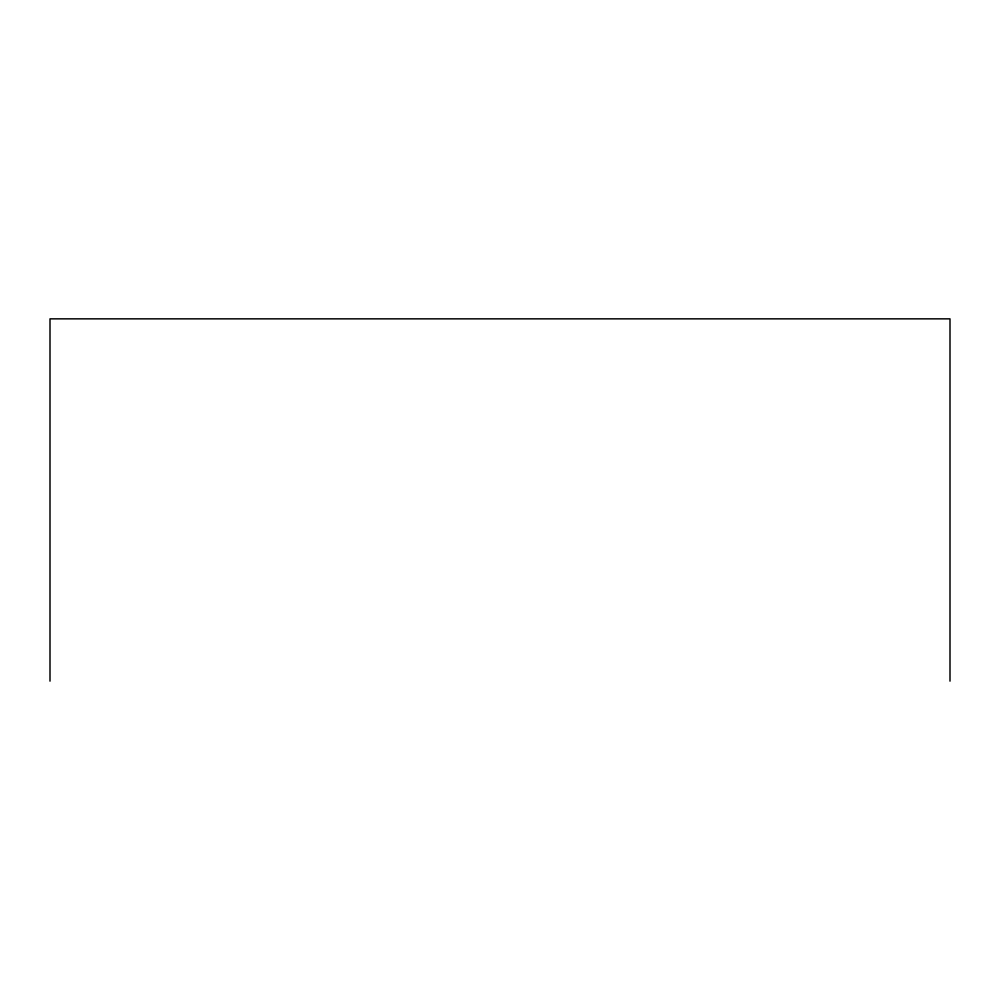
<?xml version="1.0" encoding="UTF-8"?>
<svg xmlns="http://www.w3.org/2000/svg" width="1000" height="1000" viewBox="0 0 1000 1000"><rect width="100%" height="100%" fill="white"/><g stroke="black" fill="none" stroke-linecap="round" stroke-linejoin="round"><path stroke-width="1.5" d="M950 681.15L950 318.85L50 318.85L50 681.15"/></g></svg>
